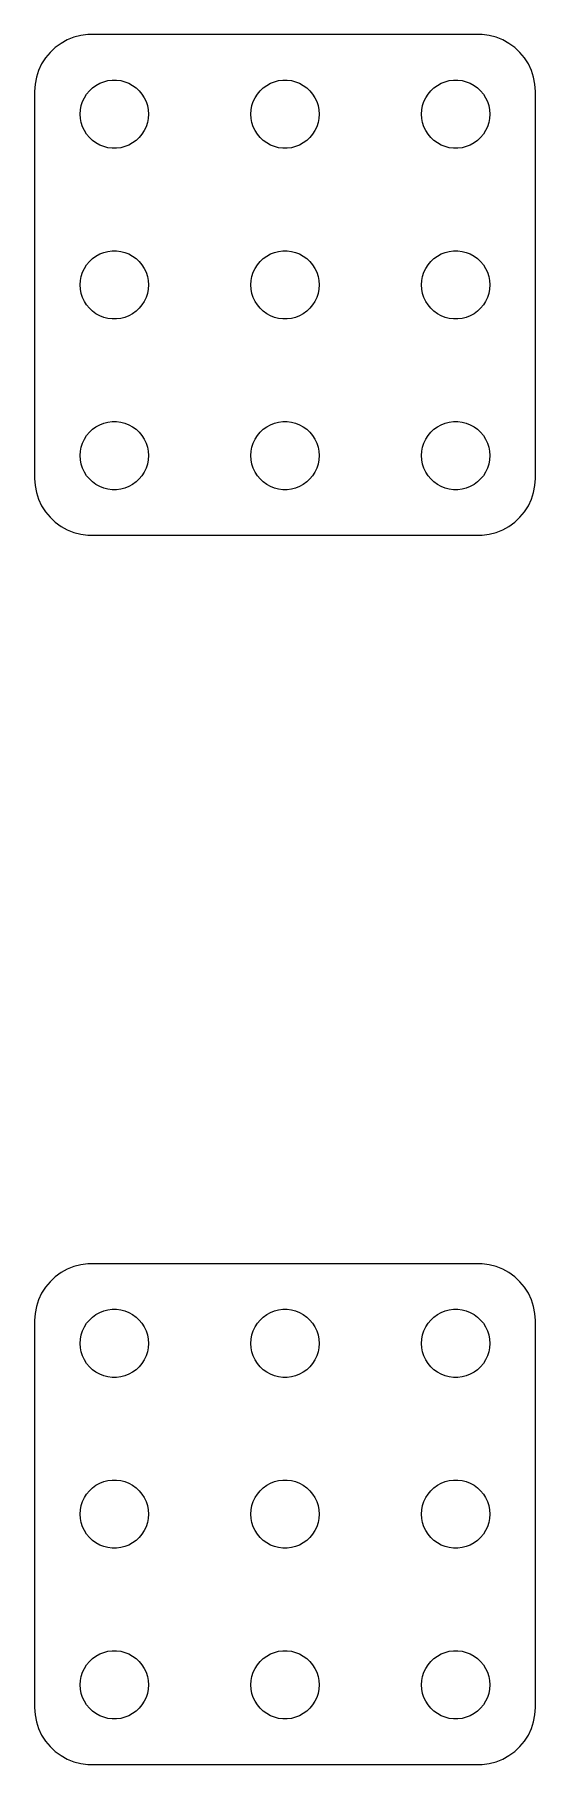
# Model space of a CAD drawing. Header units: metres. Extents: x -11 to 11, y 259 to 497.
# Drawn here: x -11 to 11, y 421 to 497 of the extents above; entities that cross this region are included whole.
import ezdxf

# ---------------------------------------------------------------- set-up
doc = ezdxf.new("R2010")
doc.units = ezdxf.units.M

msp = doc.modelspace()

# ---------------------------------------------------------------- linework, layer by layer
for p, q in [((-8.65697, 496.995), (-8.96844, 496.956)), ((8.65697, 496.995), (-8.65697, 496.995)), ((8.96844, 496.956), (8.65697, 496.995)), ((-10.0936, 496.426), (-10.3224, 496.211)), ((-9.83955, 496.611), (-10.0936, 496.426)), ((-9.56444, 496.762), (-9.83955, 496.611)), ((-9.27254, 496.878), (-9.56444, 496.762)), ((-8.96844, 496.956), (-9.27254, 496.878)), ((9.27254, 496.878), (8.96844, 496.956)), ((9.56444, 496.762), (9.27254, 496.878)), ((9.83955, 496.611), (9.56444, 496.762)), ((10.0936, 496.426), (9.83955, 496.611)), ((10.3224, 496.211), (10.0936, 496.426)), ((-10.6908, 495.704), (-10.8244, 495.42)), ((-10.5225, 495.969), (-10.6908, 495.704)), ((-10.3224, 496.211), (-10.5225, 495.969)), ((10.5225, 495.969), (10.3224, 496.211)), ((10.6908, 495.704), (10.5225, 495.969)), ((10.8244, 495.42), (10.6908, 495.704)), ((-10.9803, 494.813), (-11, 494.5)), ((-10.9214, 495.122), (-10.9803, 494.813)), ((-10.8244, 495.42), (-10.9214, 495.122)), ((-8.45613, 494.656), (-8.30373, 494.766)), ((-8.30373, 494.766), (-8.13866, 494.857)), ((-8.13866, 494.857), (-7.96352, 494.927)), ((-7.96352, 494.927), (-7.78107, 494.973)), ((-7.78107, 494.973), (-7.59418, 494.997)), ((-7.59418, 494.997), (-7.40581, 494.997)), ((-7.40581, 494.997), (-7.21892, 494.973)), ((-7.21892, 494.973), (-7.03647, 494.927)), ((-7.03647, 494.927), (-6.86133, 494.857)), ((-6.86133, 494.857), (-6.69626, 494.766)), ((-6.69626, 494.766), (-6.54385, 494.656)), ((-0.956131, 494.656), (-0.803726, 494.766)), ((-0.803726, 494.766), (-0.638657, 494.857)), ((-0.638657, 494.857), (-0.463516, 494.927)), ((-0.463516, 494.927), (-0.281067, 494.973)), ((-0.281067, 494.973), (-0.094177, 494.997)), ((-0.094177, 494.997), (0.094177, 494.997)), ((0.094177, 494.997), (0.281067, 494.973)), ((0.281067, 494.973), (0.463516, 494.927)), ((0.463516, 494.927), (0.638657, 494.857)), ((0.638657, 494.857), (0.803726, 494.766)), ((0.803726, 494.766), (0.956131, 494.656)), ((6.54385, 494.656), (6.69626, 494.766)), ((6.69626, 494.766), (6.86133, 494.857)), ((6.86133, 494.857), (7.03647, 494.927)), ((7.03647, 494.927), (7.21892, 494.973)), ((7.21892, 494.973), (7.40581, 494.997)), ((7.40581, 494.997), (7.59418, 494.997)), ((7.59418, 494.997), (7.78107, 494.973)), ((7.78107, 494.973), (7.96352, 494.927)), ((7.96352, 494.927), (8.13866, 494.857)), ((8.13866, 494.857), (8.30373, 494.766)), ((8.30373, 494.766), (8.45613, 494.656)), ((10.9214, 495.122), (10.8244, 495.42)), ((10.9803, 494.813), (10.9214, 495.122)), ((11, 494.5), (10.9803, 494.813)), ((-11, 494.5), (-11, 477.5)), ((-8.95287, 493.873), (-8.89465, 494.052)), ((-8.89465, 494.052), (-8.81445, 494.223)), ((-8.81445, 494.223), (-8.71352, 494.382)), ((-8.71352, 494.382), (-8.59344, 494.527)), ((-8.59344, 494.527), (-8.45613, 494.656)), ((-6.54385, 494.656), (-6.40654, 494.527)), ((-6.40654, 494.527), (-6.28647, 494.382)), ((-6.28647, 494.382), (-6.18553, 494.223)), ((-6.18553, 494.223), (-6.10533, 494.052)), ((-6.10533, 494.052), (-6.04712, 493.873)), ((-1.45287, 493.873), (-1.39465, 494.052)), ((-1.39465, 494.052), (-1.31445, 494.223)), ((-1.31445, 494.223), (-1.21352, 494.382)), ((-1.21352, 494.382), (-1.09344, 494.527)), ((-1.09344, 494.527), (-0.956131, 494.656)), ((0.956131, 494.656), (1.09344, 494.527)), ((1.09344, 494.527), (1.21352, 494.382)), ((1.21352, 494.382), (1.31445, 494.223)), ((1.31445, 494.223), (1.39465, 494.052)), ((1.39465, 494.052), (1.45287, 493.873)), ((6.04712, 493.873), (6.10533, 494.052)), ((6.10533, 494.052), (6.18553, 494.223)), ((6.18553, 494.223), (6.28647, 494.382)), ((6.28647, 494.382), (6.40654, 494.527)), ((6.40654, 494.527), (6.54385, 494.656)), ((8.45613, 494.656), (8.59344, 494.527)), ((8.59344, 494.527), (8.71352, 494.382)), ((8.71352, 494.382), (8.81445, 494.223)), ((8.81445, 494.223), (8.89465, 494.052)), ((8.89465, 494.052), (8.95287, 493.873)), ((11, 477.5), (11, 494.5)), ((-9, 493.5), (-8.98816, 493.688)), ((-8.98816, 493.312), (-9, 493.5)), ((-8.98816, 493.688), (-8.95287, 493.873)), ((-8.95287, 493.127), (-8.98816, 493.312)), ((-6.04712, 493.873), (-6.01183, 493.688)), ((-6.01183, 493.312), (-6.04712, 493.127)), ((-6.01183, 493.688), (-6, 493.5)), ((-6, 493.5), (-6.01183, 493.312)), ((-1.5, 493.5), (-1.48816, 493.688)), ((-1.48816, 493.312), (-1.5, 493.5)), ((-1.48816, 493.688), (-1.45287, 493.873)), ((-1.45287, 493.127), (-1.48816, 493.312)), ((1.45287, 493.873), (1.48816, 493.688)), ((1.48816, 493.312), (1.45287, 493.127)), ((1.48816, 493.688), (1.5, 493.5)), ((1.5, 493.5), (1.48816, 493.312)), ((6, 493.5), (6.01183, 493.688)), ((6.01183, 493.312), (6, 493.5)), ((6.01183, 493.688), (6.04712, 493.873)), ((6.04712, 493.127), (6.01183, 493.312)), ((8.95287, 493.873), (8.98816, 493.688)), ((8.98816, 493.312), (8.95287, 493.127)), ((8.98816, 493.688), (9, 493.5)), ((9, 493.5), (8.98816, 493.312)), ((-8.89465, 492.948), (-8.95287, 493.127)), ((-8.81445, 492.777), (-8.89465, 492.948)), ((-8.71352, 492.618), (-8.81445, 492.777)), ((-8.59344, 492.473), (-8.71352, 492.618)), ((-8.45613, 492.344), (-8.59344, 492.473)), ((-6.40654, 492.473), (-6.54385, 492.344)), ((-6.28647, 492.618), (-6.40654, 492.473)), ((-6.18553, 492.777), (-6.28647, 492.618)), ((-6.10533, 492.948), (-6.18553, 492.777)), ((-6.04712, 493.127), (-6.10533, 492.948)), ((-1.39465, 492.948), (-1.45287, 493.127)), ((-1.31445, 492.777), (-1.39465, 492.948)), ((-1.21352, 492.618), (-1.31445, 492.777)), ((-1.09344, 492.473), (-1.21352, 492.618)), ((-0.956131, 492.344), (-1.09344, 492.473)), ((1.09344, 492.473), (0.956131, 492.344)), ((1.21352, 492.618), (1.09344, 492.473)), ((1.31445, 492.777), (1.21352, 492.618)), ((1.39465, 492.948), (1.31445, 492.777)), ((1.45287, 493.127), (1.39465, 492.948)), ((6.10533, 492.948), (6.04712, 493.127)), ((6.18553, 492.777), (6.10533, 492.948)), ((6.28647, 492.618), (6.18553, 492.777)), ((6.40654, 492.473), (6.28647, 492.618)), ((6.54385, 492.344), (6.40654, 492.473)), ((8.59344, 492.473), (8.45613, 492.344)), ((8.71352, 492.618), (8.59344, 492.473)), ((8.81445, 492.777), (8.71352, 492.618)), ((8.89465, 492.948), (8.81445, 492.777)), ((8.95287, 493.127), (8.89465, 492.948)), ((-8.30373, 492.234), (-8.45613, 492.344)), ((-8.13866, 492.143), (-8.30373, 492.234)), ((-7.96352, 492.073), (-8.13866, 492.143)), ((-7.78107, 492.027), (-7.96352, 492.073)), ((-7.59418, 492.003), (-7.78107, 492.027)), ((-7.40581, 492.003), (-7.59418, 492.003)), ((-7.21892, 492.027), (-7.40581, 492.003)), ((-7.03647, 492.073), (-7.21892, 492.027)), ((-6.86133, 492.143), (-7.03647, 492.073)), ((-6.69626, 492.234), (-6.86133, 492.143)), ((-6.54385, 492.344), (-6.69626, 492.234)), ((-0.803726, 492.234), (-0.956131, 492.344)), ((-0.638657, 492.143), (-0.803726, 492.234)), ((-0.463516, 492.073), (-0.638657, 492.143)), ((-0.281067, 492.027), (-0.463516, 492.073)), ((-0.094177, 492.003), (-0.281067, 492.027)), ((0.094177, 492.003), (-0.094177, 492.003)), ((0.281067, 492.027), (0.094177, 492.003)), ((0.463516, 492.073), (0.281067, 492.027)), ((0.638657, 492.143), (0.463516, 492.073)), ((0.803726, 492.234), (0.638657, 492.143)), ((0.956131, 492.344), (0.803726, 492.234)), ((6.69626, 492.234), (6.54385, 492.344)), ((6.86133, 492.143), (6.69626, 492.234)), ((7.03647, 492.073), (6.86133, 492.143)), ((7.21892, 492.027), (7.03647, 492.073)), ((7.40581, 492.003), (7.21892, 492.027)), ((7.59418, 492.003), (7.40581, 492.003)), ((7.78107, 492.027), (7.59418, 492.003)), ((7.96352, 492.073), (7.78107, 492.027)), ((8.13866, 492.143), (7.96352, 492.073)), ((8.30373, 492.234), (8.13866, 492.143)), ((8.45613, 492.344), (8.30373, 492.234)), ((-8.59344, 487.027), (-8.45613, 487.156)), ((-8.45613, 487.156), (-8.30373, 487.266)), ((-8.30373, 487.266), (-8.13866, 487.357)), ((-8.13866, 487.357), (-7.96352, 487.427)), ((-7.96352, 487.427), (-7.78107, 487.473)), ((-7.78107, 487.473), (-7.59418, 487.497)), ((-7.59418, 487.497), (-7.40581, 487.497)), ((-7.40581, 487.497), (-7.21892, 487.473)), ((-7.21892, 487.473), (-7.03647, 487.427)), ((-7.03647, 487.427), (-6.86133, 487.357)), ((-6.86133, 487.357), (-6.69626, 487.266)), ((-6.69626, 487.266), (-6.54385, 487.156)), ((-6.54385, 487.156), (-6.40654, 487.027)), ((-1.09344, 487.027), (-0.956131, 487.156)), ((-0.956131, 487.156), (-0.803726, 487.266)), ((-0.803726, 487.266), (-0.638657, 487.357)), ((-0.638657, 487.357), (-0.463516, 487.427)), ((-0.463516, 487.427), (-0.281067, 487.473)), ((-0.281067, 487.473), (-0.094177, 487.497)), ((-0.094177, 487.497), (0.094177, 487.497)), ((0.094177, 487.497), (0.281067, 487.473)), ((0.281067, 487.473), (0.463516, 487.427)), ((0.463516, 487.427), (0.638657, 487.357)), ((0.638657, 487.357), (0.803726, 487.266)), ((0.803726, 487.266), (0.956131, 487.156)), ((0.956131, 487.156), (1.09344, 487.027)), ((6.40654, 487.027), (6.54385, 487.156)), ((6.54385, 487.156), (6.69626, 487.266)), ((6.69626, 487.266), (6.86133, 487.357)), ((6.86133, 487.357), (7.03647, 487.427)), ((7.03647, 487.427), (7.21892, 487.473)), ((7.21892, 487.473), (7.40581, 487.497)), ((7.40581, 487.497), (7.59418, 487.497)), ((7.59418, 487.497), (7.78107, 487.473)), ((7.78107, 487.473), (7.96352, 487.427)), ((7.96352, 487.427), (8.13866, 487.357)), ((8.13866, 487.357), (8.30373, 487.266)), ((8.30373, 487.266), (8.45613, 487.156)), ((8.45613, 487.156), (8.59344, 487.027)), ((-8.98816, 486.188), (-8.95287, 486.373)), ((-8.95287, 486.373), (-8.89465, 486.552)), ((-8.89465, 486.552), (-8.81445, 486.723)), ((-8.81445, 486.723), (-8.71352, 486.882)), ((-8.71352, 486.882), (-8.59344, 487.027)), ((-6.40654, 487.027), (-6.28647, 486.882)), ((-6.28647, 486.882), (-6.18553, 486.723)), ((-6.18553, 486.723), (-6.10533, 486.552)), ((-6.10533, 486.552), (-6.04712, 486.373)), ((-6.04712, 486.373), (-6.01183, 486.188)), ((-1.48816, 486.188), (-1.45287, 486.373)), ((-1.45287, 486.373), (-1.39465, 486.552)), ((-1.39465, 486.552), (-1.31445, 486.723)), ((-1.31445, 486.723), (-1.21352, 486.882)), ((-1.21352, 486.882), (-1.09344, 487.027)), ((1.09344, 487.027), (1.21352, 486.882)), ((1.21352, 486.882), (1.31445, 486.723)), ((1.31445, 486.723), (1.39465, 486.552)), ((1.39465, 486.552), (1.45287, 486.373)), ((1.45287, 486.373), (1.48816, 486.188)), ((6.01183, 486.188), (6.04712, 486.373)), ((6.04712, 486.373), (6.10533, 486.552)), ((6.10533, 486.552), (6.18553, 486.723)), ((6.18553, 486.723), (6.28647, 486.882)), ((6.28647, 486.882), (6.40654, 487.027)), ((8.59344, 487.027), (8.71352, 486.882)), ((8.71352, 486.882), (8.81445, 486.723)), ((8.81445, 486.723), (8.89465, 486.552)), ((8.89465, 486.552), (8.95287, 486.373)), ((8.95287, 486.373), (8.98816, 486.188)), ((-9, 486), (-8.98816, 486.188)), ((-8.98816, 485.812), (-9, 486)), ((-8.95287, 485.627), (-8.98816, 485.812)), ((-8.89465, 485.448), (-8.95287, 485.627)), ((-6.04712, 485.627), (-6.10533, 485.448)), ((-6.01183, 485.812), (-6.04712, 485.627)), ((-6.01183, 486.188), (-6, 486)), ((-6, 486), (-6.01183, 485.812)), ((-1.5, 486), (-1.48816, 486.188)), ((-1.48816, 485.812), (-1.5, 486)), ((-1.45287, 485.627), (-1.48816, 485.812)), ((-1.39465, 485.448), (-1.45287, 485.627)), ((1.45287, 485.627), (1.39465, 485.448)), ((1.48816, 485.812), (1.45287, 485.627)), ((1.48816, 486.188), (1.5, 486)), ((1.5, 486), (1.48816, 485.812)), ((6, 486), (6.01183, 486.188)), ((6.01183, 485.812), (6, 486)), ((6.04712, 485.627), (6.01183, 485.812)), ((6.10533, 485.448), (6.04712, 485.627)), ((8.95287, 485.627), (8.89465, 485.448)), ((8.98816, 485.812), (8.95287, 485.627)), ((8.98816, 486.188), (9, 486)), ((9, 486), (8.98816, 485.812)), ((-8.81445, 485.277), (-8.89465, 485.448)), ((-8.71352, 485.118), (-8.81445, 485.277)), ((-8.59344, 484.973), (-8.71352, 485.118)), ((-8.45613, 484.844), (-8.59344, 484.973)), ((-8.30373, 484.734), (-8.45613, 484.844)), ((-6.54385, 484.844), (-6.69626, 484.734)), ((-6.40654, 484.973), (-6.54385, 484.844)), ((-6.28647, 485.118), (-6.40654, 484.973)), ((-6.18553, 485.277), (-6.28647, 485.118)), ((-6.10533, 485.448), (-6.18553, 485.277)), ((-1.31445, 485.277), (-1.39465, 485.448)), ((-1.21352, 485.118), (-1.31445, 485.277)), ((-1.09344, 484.973), (-1.21352, 485.118)), ((-0.956131, 484.844), (-1.09344, 484.973)), ((-0.803726, 484.734), (-0.956131, 484.844)), ((0.956131, 484.844), (0.803726, 484.734)), ((1.09344, 484.973), (0.956131, 484.844)), ((1.21352, 485.118), (1.09344, 484.973)), ((1.31445, 485.277), (1.21352, 485.118)), ((1.39465, 485.448), (1.31445, 485.277)), ((6.18553, 485.277), (6.10533, 485.448)), ((6.28647, 485.118), (6.18553, 485.277)), ((6.40654, 484.973), (6.28647, 485.118)), ((6.54385, 484.844), (6.40654, 484.973)), ((6.69626, 484.734), (6.54385, 484.844)), ((8.45613, 484.844), (8.30373, 484.734)), ((8.59344, 484.973), (8.45613, 484.844)), ((8.71352, 485.118), (8.59344, 484.973)), ((8.81445, 485.277), (8.71352, 485.118)), ((8.89465, 485.448), (8.81445, 485.277)), ((-8.13866, 484.643), (-8.30373, 484.734)), ((-7.96352, 484.573), (-8.13866, 484.643)), ((-7.78107, 484.527), (-7.96352, 484.573)), ((-7.59418, 484.503), (-7.78107, 484.527)), ((-7.40581, 484.503), (-7.59418, 484.503)), ((-7.21892, 484.527), (-7.40581, 484.503)), ((-7.03647, 484.573), (-7.21892, 484.527)), ((-6.86133, 484.643), (-7.03647, 484.573)), ((-6.69626, 484.734), (-6.86133, 484.643)), ((-0.638657, 484.643), (-0.803726, 484.734)), ((-0.463516, 484.573), (-0.638657, 484.643)), ((-0.281067, 484.527), (-0.463516, 484.573)), ((-0.094177, 484.503), (-0.281067, 484.527)), ((0.094177, 484.503), (-0.094177, 484.503)), ((0.281067, 484.527), (0.094177, 484.503)), ((0.463516, 484.573), (0.281067, 484.527)), ((0.638657, 484.643), (0.463516, 484.573)), ((0.803726, 484.734), (0.638657, 484.643)), ((6.86133, 484.643), (6.69626, 484.734)), ((7.03647, 484.573), (6.86133, 484.643)), ((7.21892, 484.527), (7.03647, 484.573)), ((7.40581, 484.503), (7.21892, 484.527)), ((7.59418, 484.503), (7.40581, 484.503)), ((7.78107, 484.527), (7.59418, 484.503)), ((7.96352, 484.573), (7.78107, 484.527)), ((8.13866, 484.643), (7.96352, 484.573)), ((8.30373, 484.734), (8.13866, 484.643)), ((-8.71352, 479.382), (-8.59344, 479.527)), ((-8.59344, 479.527), (-8.45613, 479.656)), ((-8.45613, 479.656), (-8.30373, 479.766)), ((-8.30373, 479.766), (-8.13866, 479.857)), ((-8.13866, 479.857), (-7.96352, 479.927)), ((-7.96352, 479.927), (-7.78107, 479.973)), ((-7.78107, 479.973), (-7.59418, 479.997)), ((-7.59418, 479.997), (-7.40581, 479.997)), ((-7.40581, 479.997), (-7.21892, 479.973)), ((-7.21892, 479.973), (-7.03647, 479.927)), ((-7.03647, 479.927), (-6.86133, 479.857)), ((-6.86133, 479.857), (-6.69626, 479.766)), ((-6.69626, 479.766), (-6.54385, 479.656)), ((-6.54385, 479.656), (-6.40654, 479.527)), ((-6.40654, 479.527), (-6.28647, 479.382)), ((-1.21352, 479.382), (-1.09344, 479.527)), ((-1.09344, 479.527), (-0.956131, 479.656)), ((-0.956131, 479.656), (-0.803726, 479.766)), ((-0.803726, 479.766), (-0.638657, 479.857)), ((-0.638657, 479.857), (-0.463516, 479.927)), ((-0.463516, 479.927), (-0.281067, 479.973)), ((-0.281067, 479.973), (-0.094177, 479.997)), ((-0.094177, 479.997), (0.094177, 479.997)), ((0.094177, 479.997), (0.281067, 479.973)), ((0.281067, 479.973), (0.463516, 479.927)), ((0.463516, 479.927), (0.638657, 479.857)), ((0.638657, 479.857), (0.803726, 479.766)), ((0.803726, 479.766), (0.956131, 479.656)), ((0.956131, 479.656), (1.09344, 479.527)), ((1.09344, 479.527), (1.21352, 479.382)), ((6.28647, 479.382), (6.40654, 479.527)), ((6.40654, 479.527), (6.54385, 479.656)), ((6.54385, 479.656), (6.69626, 479.766)), ((6.69626, 479.766), (6.86133, 479.857)), ((6.86133, 479.857), (7.03647, 479.927)), ((7.03647, 479.927), (7.21892, 479.973)), ((7.21892, 479.973), (7.40581, 479.997)), ((7.40581, 479.997), (7.59418, 479.997)), ((7.59418, 479.997), (7.78107, 479.973)), ((7.78107, 479.973), (7.96352, 479.927)), ((7.96352, 479.927), (8.13866, 479.857)), ((8.13866, 479.857), (8.30373, 479.766)), ((8.30373, 479.766), (8.45613, 479.656)), ((8.45613, 479.656), (8.59344, 479.527)), ((8.59344, 479.527), (8.71352, 479.382)), ((-8.98816, 478.688), (-8.95287, 478.873)), ((-8.95287, 478.873), (-8.89465, 479.052)), ((-8.89465, 479.052), (-8.81445, 479.223)), ((-8.81445, 479.223), (-8.71352, 479.382)), ((-6.28647, 479.382), (-6.18553, 479.223)), ((-6.18553, 479.223), (-6.10533, 479.052)), ((-6.10533, 479.052), (-6.04712, 478.873)), ((-6.04712, 478.873), (-6.01183, 478.688)), ((-1.48816, 478.688), (-1.45287, 478.873)), ((-1.45287, 478.873), (-1.39465, 479.052)), ((-1.39465, 479.052), (-1.31445, 479.223)), ((-1.31445, 479.223), (-1.21352, 479.382)), ((1.21352, 479.382), (1.31445, 479.223)), ((1.31445, 479.223), (1.39465, 479.052)), ((1.39465, 479.052), (1.45287, 478.873)), ((1.45287, 478.873), (1.48816, 478.688)), ((6.01183, 478.688), (6.04712, 478.873)), ((6.04712, 478.873), (6.10533, 479.052)), ((6.10533, 479.052), (6.18553, 479.223)), ((6.18553, 479.223), (6.28647, 479.382)), ((8.71352, 479.382), (8.81445, 479.223)), ((8.81445, 479.223), (8.89465, 479.052)), ((8.89465, 479.052), (8.95287, 478.873)), ((8.95287, 478.873), (8.98816, 478.688)), ((-9, 478.5), (-8.98816, 478.688)), ((-8.98816, 478.312), (-9, 478.5)), ((-8.95287, 478.127), (-8.98816, 478.312)), ((-8.89465, 477.948), (-8.95287, 478.127)), ((-6.04712, 478.127), (-6.10533, 477.948)), ((-6.01183, 478.312), (-6.04712, 478.127)), ((-6.01183, 478.688), (-6, 478.5)), ((-6, 478.5), (-6.01183, 478.312)), ((-1.5, 478.5), (-1.48816, 478.688)), ((-1.48816, 478.312), (-1.5, 478.5)), ((-1.45287, 478.127), (-1.48816, 478.312)), ((-1.39465, 477.948), (-1.45287, 478.127)), ((1.45287, 478.127), (1.39465, 477.948)), ((1.48816, 478.312), (1.45287, 478.127)), ((1.48816, 478.688), (1.5, 478.5)), ((1.5, 478.5), (1.48816, 478.312)), ((6, 478.5), (6.01183, 478.688)), ((6.01183, 478.312), (6, 478.5)), ((6.04712, 478.127), (6.01183, 478.312)), ((6.10533, 477.948), (6.04712, 478.127)), ((8.95287, 478.127), (8.89465, 477.948)), ((8.98816, 478.312), (8.95287, 478.127)), ((8.98816, 478.688), (9, 478.5)), ((9, 478.5), (8.98816, 478.312)), ((-11, 477.5), (-10.9803, 477.187)), ((-8.81445, 477.777), (-8.89465, 477.948)), ((-8.71352, 477.618), (-8.81445, 477.777)), ((-8.59344, 477.473), (-8.71352, 477.618)), ((-8.45613, 477.344), (-8.59344, 477.473)), ((-8.30373, 477.234), (-8.45613, 477.344)), ((-8.13866, 477.143), (-8.30373, 477.234)), ((-6.69626, 477.234), (-6.86133, 477.143)), ((-6.54385, 477.344), (-6.69626, 477.234)), ((-6.40654, 477.473), (-6.54385, 477.344)), ((-6.28647, 477.618), (-6.40654, 477.473)), ((-6.18553, 477.777), (-6.28647, 477.618)), ((-6.10533, 477.948), (-6.18553, 477.777)), ((-1.31445, 477.777), (-1.39465, 477.948)), ((-1.21352, 477.618), (-1.31445, 477.777)), ((-1.09344, 477.473), (-1.21352, 477.618)), ((-0.956131, 477.344), (-1.09344, 477.473)), ((-0.803726, 477.234), (-0.956131, 477.344)), ((-0.638657, 477.143), (-0.803726, 477.234)), ((0.803726, 477.234), (0.638657, 477.143)), ((0.956131, 477.344), (0.803726, 477.234)), ((1.09344, 477.473), (0.956131, 477.344)), ((1.21352, 477.618), (1.09344, 477.473)), ((1.31445, 477.777), (1.21352, 477.618)), ((1.39465, 477.948), (1.31445, 477.777)), ((6.18553, 477.777), (6.10533, 477.948)), ((6.28647, 477.618), (6.18553, 477.777)), ((6.40654, 477.473), (6.28647, 477.618)), ((6.54385, 477.344), (6.40654, 477.473)), ((6.69626, 477.234), (6.54385, 477.344)), ((6.86133, 477.143), (6.69626, 477.234)), ((8.30373, 477.234), (8.13866, 477.143)), ((8.45613, 477.344), (8.30373, 477.234)), ((8.59344, 477.473), (8.45613, 477.344)), ((8.71352, 477.618), (8.59344, 477.473)), ((8.81445, 477.777), (8.71352, 477.618)), ((8.89465, 477.948), (8.81445, 477.777)), ((10.9803, 477.187), (11, 477.5)), ((-10.9803, 477.187), (-10.9214, 476.878)), ((-10.9214, 476.878), (-10.8244, 476.58)), ((-10.8244, 476.58), (-10.6908, 476.296)), ((-7.96352, 477.073), (-8.13866, 477.143)), ((-7.78107, 477.027), (-7.96352, 477.073)), ((-7.59418, 477.003), (-7.78107, 477.027)), ((-7.40581, 477.003), (-7.59418, 477.003)), ((-7.21892, 477.027), (-7.40581, 477.003)), ((-7.03647, 477.073), (-7.21892, 477.027)), ((-6.86133, 477.143), (-7.03647, 477.073)), ((-0.463516, 477.073), (-0.638657, 477.143)), ((-0.281067, 477.027), (-0.463516, 477.073)), ((-0.094177, 477.003), (-0.281067, 477.027)), ((0.094177, 477.003), (-0.094177, 477.003)), ((0.281067, 477.027), (0.094177, 477.003)), ((0.463516, 477.073), (0.281067, 477.027)), ((0.638657, 477.143), (0.463516, 477.073)), ((7.03647, 477.073), (6.86133, 477.143)), ((7.21892, 477.027), (7.03647, 477.073)), ((7.40581, 477.003), (7.21892, 477.027)), ((7.59418, 477.003), (7.40581, 477.003)), ((7.78107, 477.027), (7.59418, 477.003)), ((7.96352, 477.073), (7.78107, 477.027)), ((8.13866, 477.143), (7.96352, 477.073)), ((10.6908, 476.296), (10.8244, 476.58)), ((10.8244, 476.58), (10.9214, 476.878)), ((10.9214, 476.878), (10.9803, 477.187)), ((-10.6908, 476.296), (-10.5225, 476.031)), ((-10.5225, 476.031), (-10.3224, 475.789)), ((-10.3224, 475.789), (-10.0936, 475.574)), ((10.0936, 475.574), (10.3224, 475.789)), ((10.3224, 475.789), (10.5225, 476.031)), ((10.5225, 476.031), (10.6908, 476.296)), ((-10.0936, 475.574), (-9.83955, 475.389)), ((-9.83955, 475.389), (-9.56444, 475.238)), ((-9.56444, 475.238), (-9.27254, 475.122)), ((-9.27254, 475.122), (-8.96844, 475.044)), ((-8.96844, 475.044), (-8.65697, 475.005)), ((-8.65697, 475.005), (8.65697, 475.005)), ((8.65697, 475.005), (8.96844, 475.044)), ((8.96844, 475.044), (9.27254, 475.122)), ((9.27254, 475.122), (9.56444, 475.238)), ((9.56444, 475.238), (9.83955, 475.389)), ((9.83955, 475.389), (10.0936, 475.574)), ((-10.0936, 442.426), (-10.3224, 442.211)), ((-9.83955, 442.611), (-10.0936, 442.426)), ((-9.56444, 442.762), (-9.83955, 442.611)), ((-9.27254, 442.878), (-9.56444, 442.762)), ((-8.96844, 442.956), (-9.27254, 442.878)), ((-8.65697, 442.995), (-8.96844, 442.956)), ((8.65697, 442.995), (-8.65697, 442.995)), ((8.96844, 442.956), (8.65697, 442.995)), ((9.27254, 442.878), (8.96844, 442.956)), ((9.56444, 442.762), (9.27254, 442.878)), ((9.83955, 442.611), (9.56444, 442.762)), ((10.0936, 442.426), (9.83955, 442.611)), ((10.3224, 442.211), (10.0936, 442.426)), ((-10.6908, 441.704), (-10.8244, 441.42)), ((-10.5225, 441.969), (-10.6908, 441.704)), ((-10.3224, 442.211), (-10.5225, 441.969)), ((10.5225, 441.969), (10.3224, 442.211)), ((10.6908, 441.704), (10.5225, 441.969)), ((10.8244, 441.42), (10.6908, 441.704)), ((-10.9803, 440.813), (-11, 440.5)), ((-10.9214, 441.122), (-10.9803, 440.813)), ((-10.8244, 441.42), (-10.9214, 441.122)), ((-8.45613, 440.656), (-8.30373, 440.766)), ((-8.30373, 440.766), (-8.13866, 440.857)), ((-8.13866, 440.857), (-7.96352, 440.927)), ((-7.96352, 440.927), (-7.78107, 440.973)), ((-7.78107, 440.973), (-7.59418, 440.997)), ((-7.59418, 440.997), (-7.40581, 440.997)), ((-7.40581, 440.997), (-7.21892, 440.973)), ((-7.21892, 440.973), (-7.03647, 440.927)), ((-7.03647, 440.927), (-6.86133, 440.857)), ((-6.86133, 440.857), (-6.69626, 440.766)), ((-6.69626, 440.766), (-6.54385, 440.656)), ((-0.956131, 440.656), (-0.803726, 440.766)), ((-0.803726, 440.766), (-0.638657, 440.857)), ((-0.638657, 440.857), (-0.463516, 440.927)), ((-0.463516, 440.927), (-0.281067, 440.973)), ((-0.281067, 440.973), (-0.094177, 440.997)), ((-0.094177, 440.997), (0.094177, 440.997)), ((0.094177, 440.997), (0.281067, 440.973)), ((0.281067, 440.973), (0.463516, 440.927)), ((0.463516, 440.927), (0.638657, 440.857)), ((0.638657, 440.857), (0.803726, 440.766)), ((0.803726, 440.766), (0.956131, 440.656)), ((6.54385, 440.656), (6.69626, 440.766)), ((6.69626, 440.766), (6.86133, 440.857)), ((6.86133, 440.857), (7.03647, 440.927)), ((7.03647, 440.927), (7.21892, 440.973)), ((7.21892, 440.973), (7.40581, 440.997)), ((7.40581, 440.997), (7.59418, 440.997)), ((7.59418, 440.997), (7.78107, 440.973)), ((7.78107, 440.973), (7.96352, 440.927)), ((7.96352, 440.927), (8.13866, 440.857)), ((8.13866, 440.857), (8.30373, 440.766)), ((8.30373, 440.766), (8.45613, 440.656)), ((10.9214, 441.122), (10.8244, 441.42)), ((10.9803, 440.813), (10.9214, 441.122)), ((11, 440.5), (10.9803, 440.813)), ((-11, 440.5), (-11, 423.5)), ((-8.95287, 439.873), (-8.89465, 440.052)), ((-8.89465, 440.052), (-8.81445, 440.223)), ((-8.81445, 440.223), (-8.71352, 440.382)), ((-8.71352, 440.382), (-8.59344, 440.527)), ((-8.59344, 440.527), (-8.45613, 440.656)), ((-6.54385, 440.656), (-6.40654, 440.527)), ((-6.40654, 440.527), (-6.28647, 440.382)), ((-6.28647, 440.382), (-6.18553, 440.223)), ((-6.18553, 440.223), (-6.10533, 440.052)), ((-6.10533, 440.052), (-6.04712, 439.873)), ((-1.45287, 439.873), (-1.39465, 440.052)), ((-1.39465, 440.052), (-1.31445, 440.223)), ((-1.31445, 440.223), (-1.21352, 440.382)), ((-1.21352, 440.382), (-1.09344, 440.527)), ((-1.09344, 440.527), (-0.956131, 440.656)), ((0.956131, 440.656), (1.09344, 440.527)), ((1.09344, 440.527), (1.21352, 440.382)), ((1.21352, 440.382), (1.31445, 440.223)), ((1.31445, 440.223), (1.39465, 440.052)), ((1.39465, 440.052), (1.45287, 439.873)), ((6.04712, 439.873), (6.10533, 440.052)), ((6.10533, 440.052), (6.18553, 440.223)), ((6.18553, 440.223), (6.28647, 440.382)), ((6.28647, 440.382), (6.40654, 440.527)), ((6.40654, 440.527), (6.54385, 440.656)), ((8.45613, 440.656), (8.59344, 440.527)), ((8.59344, 440.527), (8.71352, 440.382)), ((8.71352, 440.382), (8.81445, 440.223)), ((8.81445, 440.223), (8.89465, 440.052)), ((8.89465, 440.052), (8.95287, 439.873)), ((11, 423.5), (11, 440.5)), ((-9, 439.5), (-8.98816, 439.688)), ((-8.98816, 439.312), (-9, 439.5)), ((-8.98816, 439.688), (-8.95287, 439.873)), ((-8.95287, 439.127), (-8.98816, 439.312)), ((-6.04712, 439.873), (-6.01183, 439.688)), ((-6.01183, 439.312), (-6.04712, 439.127)), ((-6.01183, 439.688), (-6, 439.5)), ((-6, 439.5), (-6.01183, 439.312)), ((-1.5, 439.5), (-1.48816, 439.688)), ((-1.48816, 439.312), (-1.5, 439.5)), ((-1.48816, 439.688), (-1.45287, 439.873)), ((-1.45287, 439.127), (-1.48816, 439.312)), ((1.45287, 439.873), (1.48816, 439.688)), ((1.48816, 439.312), (1.45287, 439.127)), ((1.48816, 439.688), (1.5, 439.5)), ((1.5, 439.5), (1.48816, 439.312)), ((6, 439.5), (6.01183, 439.688)), ((6.01183, 439.312), (6, 439.5)), ((6.01183, 439.688), (6.04712, 439.873)), ((6.04712, 439.127), (6.01183, 439.312)), ((8.95287, 439.873), (8.98816, 439.688)), ((8.98816, 439.312), (8.95287, 439.127)), ((8.98816, 439.688), (9, 439.5)), ((9, 439.5), (8.98816, 439.312)), ((-8.89465, 438.948), (-8.95287, 439.127)), ((-8.81445, 438.777), (-8.89465, 438.948)), ((-8.71352, 438.618), (-8.81445, 438.777)), ((-8.59344, 438.473), (-8.71352, 438.618)), ((-8.45613, 438.344), (-8.59344, 438.473)), ((-6.40654, 438.473), (-6.54385, 438.344)), ((-6.28647, 438.618), (-6.40654, 438.473)), ((-6.18553, 438.777), (-6.28647, 438.618)), ((-6.10533, 438.948), (-6.18553, 438.777)), ((-6.04712, 439.127), (-6.10533, 438.948)), ((-1.39465, 438.948), (-1.45287, 439.127)), ((-1.31445, 438.777), (-1.39465, 438.948)), ((-1.21352, 438.618), (-1.31445, 438.777)), ((-1.09344, 438.473), (-1.21352, 438.618)), ((-0.956131, 438.344), (-1.09344, 438.473)), ((1.09344, 438.473), (0.956131, 438.344)), ((1.21352, 438.618), (1.09344, 438.473)), ((1.31445, 438.777), (1.21352, 438.618)), ((1.39465, 438.948), (1.31445, 438.777)), ((1.45287, 439.127), (1.39465, 438.948)), ((6.10533, 438.948), (6.04712, 439.127)), ((6.18553, 438.777), (6.10533, 438.948)), ((6.28647, 438.618), (6.18553, 438.777)), ((6.40654, 438.473), (6.28647, 438.618)), ((6.54385, 438.344), (6.40654, 438.473)), ((8.59344, 438.473), (8.45613, 438.344)), ((8.71352, 438.618), (8.59344, 438.473)), ((8.81445, 438.777), (8.71352, 438.618)), ((8.89465, 438.948), (8.81445, 438.777)), ((8.95287, 439.127), (8.89465, 438.948)), ((-8.30373, 438.234), (-8.45613, 438.344)), ((-8.13866, 438.143), (-8.30373, 438.234)), ((-7.96352, 438.073), (-8.13866, 438.143)), ((-7.78107, 438.027), (-7.96352, 438.073)), ((-7.59418, 438.003), (-7.78107, 438.027)), ((-7.40581, 438.003), (-7.59418, 438.003)), ((-7.21892, 438.027), (-7.40581, 438.003)), ((-7.03647, 438.073), (-7.21892, 438.027)), ((-6.86133, 438.143), (-7.03647, 438.073)), ((-6.69626, 438.234), (-6.86133, 438.143)), ((-6.54385, 438.344), (-6.69626, 438.234)), ((-0.803726, 438.234), (-0.956131, 438.344)), ((-0.638657, 438.143), (-0.803726, 438.234)), ((-0.463516, 438.073), (-0.638657, 438.143)), ((-0.281067, 438.027), (-0.463516, 438.073)), ((-0.094177, 438.003), (-0.281067, 438.027)), ((0.094177, 438.003), (-0.094177, 438.003)), ((0.281067, 438.027), (0.094177, 438.003)), ((0.463516, 438.073), (0.281067, 438.027)), ((0.638657, 438.143), (0.463516, 438.073)), ((0.803726, 438.234), (0.638657, 438.143)), ((0.956131, 438.344), (0.803726, 438.234)), ((6.69626, 438.234), (6.54385, 438.344)), ((6.86133, 438.143), (6.69626, 438.234)), ((7.03647, 438.073), (6.86133, 438.143)), ((7.21892, 438.027), (7.03647, 438.073)), ((7.40581, 438.003), (7.21892, 438.027)), ((7.59418, 438.003), (7.40581, 438.003)), ((7.78107, 438.027), (7.59418, 438.003)), ((7.96352, 438.073), (7.78107, 438.027)), ((8.13866, 438.143), (7.96352, 438.073)), ((8.30373, 438.234), (8.13866, 438.143)), ((8.45613, 438.344), (8.30373, 438.234)), ((-8.59344, 433.027), (-8.45613, 433.156)), ((-8.45613, 433.156), (-8.30373, 433.266)), ((-8.30373, 433.266), (-8.13866, 433.357)), ((-8.13866, 433.357), (-7.96352, 433.427)), ((-7.96352, 433.427), (-7.78107, 433.473)), ((-7.78107, 433.473), (-7.59418, 433.497)), ((-7.59418, 433.497), (-7.40581, 433.497)), ((-7.40581, 433.497), (-7.21892, 433.473)), ((-7.21892, 433.473), (-7.03647, 433.427)), ((-7.03647, 433.427), (-6.86133, 433.357)), ((-6.86133, 433.357), (-6.69626, 433.266)), ((-6.69626, 433.266), (-6.54385, 433.156)), ((-6.54385, 433.156), (-6.40654, 433.027)), ((-1.09344, 433.027), (-0.956131, 433.156)), ((-0.956131, 433.156), (-0.803726, 433.266)), ((-0.803726, 433.266), (-0.638657, 433.357)), ((-0.638657, 433.357), (-0.463516, 433.427)), ((-0.463516, 433.427), (-0.281067, 433.473)), ((-0.281067, 433.473), (-0.094177, 433.497)), ((-0.094177, 433.497), (0.094177, 433.497)), ((0.094177, 433.497), (0.281067, 433.473)), ((0.281067, 433.473), (0.463516, 433.427)), ((0.463516, 433.427), (0.638657, 433.357)), ((0.638657, 433.357), (0.803726, 433.266)), ((0.803726, 433.266), (0.956131, 433.156)), ((0.956131, 433.156), (1.09344, 433.027)), ((6.40654, 433.027), (6.54385, 433.156)), ((6.54385, 433.156), (6.69626, 433.266)), ((6.69626, 433.266), (6.86133, 433.357)), ((6.86133, 433.357), (7.03647, 433.427)), ((7.03647, 433.427), (7.21892, 433.473)), ((7.21892, 433.473), (7.40581, 433.497)), ((7.40581, 433.497), (7.59418, 433.497)), ((7.59418, 433.497), (7.78107, 433.473)), ((7.78107, 433.473), (7.96352, 433.427)), ((7.96352, 433.427), (8.13866, 433.357)), ((8.13866, 433.357), (8.30373, 433.266)), ((8.30373, 433.266), (8.45613, 433.156)), ((8.45613, 433.156), (8.59344, 433.027)), ((-8.95287, 432.373), (-8.89465, 432.552)), ((-8.89465, 432.552), (-8.81445, 432.723)), ((-8.81445, 432.723), (-8.71352, 432.882)), ((-8.71352, 432.882), (-8.59344, 433.027)), ((-6.40654, 433.027), (-6.28647, 432.882)), ((-6.28647, 432.882), (-6.18553, 432.723)), ((-6.18553, 432.723), (-6.10533, 432.552)), ((-6.10533, 432.552), (-6.04712, 432.373)), ((-1.45287, 432.373), (-1.39465, 432.552)), ((-1.39465, 432.552), (-1.31445, 432.723)), ((-1.31445, 432.723), (-1.21352, 432.882)), ((-1.21352, 432.882), (-1.09344, 433.027)), ((1.09344, 433.027), (1.21352, 432.882)), ((1.21352, 432.882), (1.31445, 432.723)), ((1.31445, 432.723), (1.39465, 432.552)), ((1.39465, 432.552), (1.45287, 432.373)), ((6.04712, 432.373), (6.10533, 432.552)), ((6.10533, 432.552), (6.18553, 432.723)), ((6.18553, 432.723), (6.28647, 432.882)), ((6.28647, 432.882), (6.40654, 433.027)), ((8.59344, 433.027), (8.71352, 432.882)), ((8.71352, 432.882), (8.81445, 432.723)), ((8.81445, 432.723), (8.89465, 432.552)), ((8.89465, 432.552), (8.95287, 432.373)), ((-9, 432), (-8.98816, 432.188)), ((-8.98816, 431.812), (-9, 432)), ((-8.98816, 432.188), (-8.95287, 432.373)), ((-8.95287, 431.627), (-8.98816, 431.812)), ((-8.89465, 431.448), (-8.95287, 431.627)), ((-6.04712, 431.627), (-6.10533, 431.448)), ((-6.04712, 432.373), (-6.01183, 432.188)), ((-6.01183, 431.812), (-6.04712, 431.627)), ((-6.01183, 432.188), (-6, 432)), ((-6, 432), (-6.01183, 431.812)), ((-1.5, 432), (-1.48816, 432.188)), ((-1.48816, 431.812), (-1.5, 432)), ((-1.48816, 432.188), (-1.45287, 432.373)), ((-1.45287, 431.627), (-1.48816, 431.812)), ((-1.39465, 431.448), (-1.45287, 431.627)), ((1.45287, 431.627), (1.39465, 431.448)), ((1.45287, 432.373), (1.48816, 432.188)), ((1.48816, 431.812), (1.45287, 431.627)), ((1.48816, 432.188), (1.5, 432)), ((1.5, 432), (1.48816, 431.812)), ((6, 432), (6.01183, 432.188)), ((6.01183, 431.812), (6, 432)), ((6.01183, 432.188), (6.04712, 432.373)), ((6.04712, 431.627), (6.01183, 431.812)), ((6.10533, 431.448), (6.04712, 431.627)), ((8.95287, 431.627), (8.89465, 431.448)), ((8.95287, 432.373), (8.98816, 432.188)), ((8.98816, 431.812), (8.95287, 431.627)), ((8.98816, 432.188), (9, 432)), ((9, 432), (8.98816, 431.812)), ((-8.81445, 431.277), (-8.89465, 431.448)), ((-8.71352, 431.118), (-8.81445, 431.277)), ((-8.59344, 430.973), (-8.71352, 431.118)), ((-8.45613, 430.844), (-8.59344, 430.973)), ((-6.40654, 430.973), (-6.54385, 430.844)), ((-6.28647, 431.118), (-6.40654, 430.973)), ((-6.18553, 431.277), (-6.28647, 431.118)), ((-6.10533, 431.448), (-6.18553, 431.277)), ((-1.31445, 431.277), (-1.39465, 431.448)), ((-1.21352, 431.118), (-1.31445, 431.277)), ((-1.09344, 430.973), (-1.21352, 431.118)), ((-0.956131, 430.844), (-1.09344, 430.973)), ((1.09344, 430.973), (0.956131, 430.844)), ((1.21352, 431.118), (1.09344, 430.973)), ((1.31445, 431.277), (1.21352, 431.118)), ((1.39465, 431.448), (1.31445, 431.277)), ((6.18553, 431.277), (6.10533, 431.448)), ((6.28647, 431.118), (6.18553, 431.277)), ((6.40654, 430.973), (6.28647, 431.118)), ((6.54385, 430.844), (6.40654, 430.973)), ((8.59344, 430.973), (8.45613, 430.844)), ((8.71352, 431.118), (8.59344, 430.973)), ((8.81445, 431.277), (8.71352, 431.118)), ((8.89465, 431.448), (8.81445, 431.277)), ((-8.30373, 430.734), (-8.45613, 430.844)), ((-8.13866, 430.643), (-8.30373, 430.734)), ((-7.96352, 430.573), (-8.13866, 430.643)), ((-7.78107, 430.527), (-7.96352, 430.573)), ((-7.59418, 430.503), (-7.78107, 430.527)), ((-7.40581, 430.503), (-7.59418, 430.503)), ((-7.21892, 430.527), (-7.40581, 430.503)), ((-7.03647, 430.573), (-7.21892, 430.527)), ((-6.86133, 430.643), (-7.03647, 430.573)), ((-6.69626, 430.734), (-6.86133, 430.643)), ((-6.54385, 430.844), (-6.69626, 430.734)), ((-0.803726, 430.734), (-0.956131, 430.844)), ((-0.638657, 430.643), (-0.803726, 430.734)), ((-0.463516, 430.573), (-0.638657, 430.643)), ((-0.281067, 430.527), (-0.463516, 430.573)), ((-0.094177, 430.503), (-0.281067, 430.527)), ((0.094177, 430.503), (-0.094177, 430.503)), ((0.281067, 430.527), (0.094177, 430.503)), ((0.463516, 430.573), (0.281067, 430.527)), ((0.638657, 430.643), (0.463516, 430.573)), ((0.803726, 430.734), (0.638657, 430.643)), ((0.956131, 430.844), (0.803726, 430.734)), ((6.69626, 430.734), (6.54385, 430.844)), ((6.86133, 430.643), (6.69626, 430.734)), ((7.03647, 430.573), (6.86133, 430.643)), ((7.21892, 430.527), (7.03647, 430.573)), ((7.40581, 430.503), (7.21892, 430.527)), ((7.59418, 430.503), (7.40581, 430.503)), ((7.78107, 430.527), (7.59418, 430.503)), ((7.96352, 430.573), (7.78107, 430.527)), ((8.13866, 430.643), (7.96352, 430.573)), ((8.30373, 430.734), (8.13866, 430.643)), ((8.45613, 430.844), (8.30373, 430.734)), ((-8.59344, 425.527), (-8.45613, 425.656)), ((-8.45613, 425.656), (-8.30373, 425.766)), ((-8.30373, 425.766), (-8.13866, 425.857)), ((-8.13866, 425.857), (-7.96352, 425.927)), ((-7.96352, 425.927), (-7.78107, 425.973)), ((-7.78107, 425.973), (-7.59418, 425.997)), ((-7.59418, 425.997), (-7.40581, 425.997)), ((-7.40581, 425.997), (-7.21892, 425.973)), ((-7.21892, 425.973), (-7.03647, 425.927)), ((-7.03647, 425.927), (-6.86133, 425.857)), ((-6.86133, 425.857), (-6.69626, 425.766)), ((-6.69626, 425.766), (-6.54385, 425.656)), ((-6.54385, 425.656), (-6.40654, 425.527)), ((-1.09344, 425.527), (-0.956131, 425.656)), ((-0.956131, 425.656), (-0.803726, 425.766)), ((-0.803726, 425.766), (-0.638657, 425.857)), ((-0.638657, 425.857), (-0.463516, 425.927)), ((-0.463516, 425.927), (-0.281067, 425.973)), ((-0.281067, 425.973), (-0.094177, 425.997)), ((-0.094177, 425.997), (0.094177, 425.997)), ((0.094177, 425.997), (0.281067, 425.973)), ((0.281067, 425.973), (0.463516, 425.927)), ((0.463516, 425.927), (0.638657, 425.857)), ((0.638657, 425.857), (0.803726, 425.766)), ((0.803726, 425.766), (0.956131, 425.656)), ((0.956131, 425.656), (1.09344, 425.527)), ((6.40654, 425.527), (6.54385, 425.656)), ((6.54385, 425.656), (6.69626, 425.766)), ((6.69626, 425.766), (6.86133, 425.857)), ((6.86133, 425.857), (7.03647, 425.927)), ((7.03647, 425.927), (7.21892, 425.973)), ((7.21892, 425.973), (7.40581, 425.997)), ((7.40581, 425.997), (7.59418, 425.997)), ((7.59418, 425.997), (7.78107, 425.973)), ((7.78107, 425.973), (7.96352, 425.927)), ((7.96352, 425.927), (8.13866, 425.857)), ((8.13866, 425.857), (8.30373, 425.766)), ((8.30373, 425.766), (8.45613, 425.656)), ((8.45613, 425.656), (8.59344, 425.527)), ((-8.98816, 424.688), (-8.95287, 424.873)), ((-8.95287, 424.873), (-8.89465, 425.052)), ((-8.89465, 425.052), (-8.81445, 425.223)), ((-8.81445, 425.223), (-8.71352, 425.382)), ((-8.71352, 425.382), (-8.59344, 425.527)), ((-6.40654, 425.527), (-6.28647, 425.382)), ((-6.28647, 425.382), (-6.18553, 425.223)), ((-6.18553, 425.223), (-6.10533, 425.052)), ((-6.10533, 425.052), (-6.04712, 424.873)), ((-6.04712, 424.873), (-6.01183, 424.688)), ((-1.48816, 424.688), (-1.45287, 424.873)), ((-1.45287, 424.873), (-1.39465, 425.052)), ((-1.39465, 425.052), (-1.31445, 425.223)), ((-1.31445, 425.223), (-1.21352, 425.382)), ((-1.21352, 425.382), (-1.09344, 425.527)), ((1.09344, 425.527), (1.21352, 425.382)), ((1.21352, 425.382), (1.31445, 425.223)), ((1.31445, 425.223), (1.39465, 425.052)), ((1.39465, 425.052), (1.45287, 424.873)), ((1.45287, 424.873), (1.48816, 424.688)), ((6.01183, 424.688), (6.04712, 424.873)), ((6.04712, 424.873), (6.10533, 425.052)), ((6.10533, 425.052), (6.18553, 425.223)), ((6.18553, 425.223), (6.28647, 425.382)), ((6.28647, 425.382), (6.40654, 425.527)), ((8.59344, 425.527), (8.71352, 425.382)), ((8.71352, 425.382), (8.81445, 425.223)), ((8.81445, 425.223), (8.89465, 425.052)), ((8.89465, 425.052), (8.95287, 424.873)), ((8.95287, 424.873), (8.98816, 424.688)), ((-9, 424.5), (-8.98816, 424.688)), ((-8.98816, 424.312), (-9, 424.5)), ((-8.95287, 424.127), (-8.98816, 424.312)), ((-8.89465, 423.948), (-8.95287, 424.127)), ((-6.04712, 424.127), (-6.10533, 423.948)), ((-6.01183, 424.312), (-6.04712, 424.127)), ((-6.01183, 424.688), (-6, 424.5)), ((-6, 424.5), (-6.01183, 424.312)), ((-1.5, 424.5), (-1.48816, 424.688)), ((-1.48816, 424.312), (-1.5, 424.5)), ((-1.45287, 424.127), (-1.48816, 424.312)), ((-1.39465, 423.948), (-1.45287, 424.127)), ((1.45287, 424.127), (1.39465, 423.948)), ((1.48816, 424.312), (1.45287, 424.127)), ((1.48816, 424.688), (1.5, 424.5)), ((1.5, 424.5), (1.48816, 424.312)), ((6, 424.5), (6.01183, 424.688)), ((6.01183, 424.312), (6, 424.5)), ((6.04712, 424.127), (6.01183, 424.312)), ((6.10533, 423.948), (6.04712, 424.127)), ((8.95287, 424.127), (8.89465, 423.948)), ((8.98816, 424.312), (8.95287, 424.127)), ((8.98816, 424.688), (9, 424.5)), ((9, 424.5), (8.98816, 424.312)), ((-11, 423.5), (-10.9803, 423.187)), ((-8.81445, 423.777), (-8.89465, 423.948)), ((-8.71352, 423.618), (-8.81445, 423.777)), ((-8.59344, 423.473), (-8.71352, 423.618)), ((-8.45613, 423.344), (-8.59344, 423.473)), ((-8.30373, 423.234), (-8.45613, 423.344)), ((-6.54385, 423.344), (-6.69626, 423.234)), ((-6.40654, 423.473), (-6.54385, 423.344)), ((-6.28647, 423.618), (-6.40654, 423.473)), ((-6.18553, 423.777), (-6.28647, 423.618)), ((-6.10533, 423.948), (-6.18553, 423.777)), ((-1.31445, 423.777), (-1.39465, 423.948)), ((-1.21352, 423.618), (-1.31445, 423.777)), ((-1.09344, 423.473), (-1.21352, 423.618)), ((-0.956131, 423.344), (-1.09344, 423.473)), ((-0.803726, 423.234), (-0.956131, 423.344)), ((0.956131, 423.344), (0.803726, 423.234)), ((1.09344, 423.473), (0.956131, 423.344)), ((1.21352, 423.618), (1.09344, 423.473)), ((1.31445, 423.777), (1.21352, 423.618)), ((1.39465, 423.948), (1.31445, 423.777)), ((6.18553, 423.777), (6.10533, 423.948)), ((6.28647, 423.618), (6.18553, 423.777)), ((6.40654, 423.473), (6.28647, 423.618)), ((6.54385, 423.344), (6.40654, 423.473)), ((6.69626, 423.234), (6.54385, 423.344)), ((8.45613, 423.344), (8.30373, 423.234)), ((8.59344, 423.473), (8.45613, 423.344)), ((8.71352, 423.618), (8.59344, 423.473)), ((8.81445, 423.777), (8.71352, 423.618)), ((8.89465, 423.948), (8.81445, 423.777)), ((10.9803, 423.187), (11, 423.5)), ((-10.9803, 423.187), (-10.9214, 422.878)), ((-10.9214, 422.878), (-10.8244, 422.58)), ((-10.8244, 422.58), (-10.6908, 422.296)), ((-8.13866, 423.143), (-8.30373, 423.234)), ((-7.96352, 423.073), (-8.13866, 423.143)), ((-7.78107, 423.027), (-7.96352, 423.073)), ((-7.59418, 423.003), (-7.78107, 423.027)), ((-7.40581, 423.003), (-7.59418, 423.003)), ((-7.21892, 423.027), (-7.40581, 423.003)), ((-7.03647, 423.073), (-7.21892, 423.027)), ((-6.86133, 423.143), (-7.03647, 423.073)), ((-6.69626, 423.234), (-6.86133, 423.143)), ((-0.638657, 423.143), (-0.803726, 423.234)), ((-0.463516, 423.073), (-0.638657, 423.143)), ((-0.281067, 423.027), (-0.463516, 423.073)), ((-0.094177, 423.003), (-0.281067, 423.027)), ((0.094177, 423.003), (-0.094177, 423.003)), ((0.281067, 423.027), (0.094177, 423.003)), ((0.463516, 423.073), (0.281067, 423.027)), ((0.638657, 423.143), (0.463516, 423.073)), ((0.803726, 423.234), (0.638657, 423.143)), ((6.86133, 423.143), (6.69626, 423.234)), ((7.03647, 423.073), (6.86133, 423.143)), ((7.21892, 423.027), (7.03647, 423.073)), ((7.40581, 423.003), (7.21892, 423.027)), ((7.59418, 423.003), (7.40581, 423.003)), ((7.78107, 423.027), (7.59418, 423.003)), ((7.96352, 423.073), (7.78107, 423.027)), ((8.13866, 423.143), (7.96352, 423.073)), ((8.30373, 423.234), (8.13866, 423.143)), ((10.6908, 422.296), (10.8244, 422.58)), ((10.8244, 422.58), (10.9214, 422.878)), ((10.9214, 422.878), (10.9803, 423.187)), ((-10.6908, 422.296), (-10.5225, 422.031)), ((-10.5225, 422.031), (-10.3224, 421.789)), ((-10.3224, 421.789), (-10.0936, 421.574)), ((10.0936, 421.574), (10.3224, 421.789)), ((10.3224, 421.789), (10.5225, 422.031)), ((10.5225, 422.031), (10.6908, 422.296)), ((-10.0936, 421.574), (-9.83955, 421.389)), ((-9.83955, 421.389), (-9.56444, 421.238)), ((-9.56444, 421.238), (-9.27254, 421.122)), ((-9.27254, 421.122), (-8.96844, 421.044)), ((-8.96844, 421.044), (-8.65697, 421.005)), ((-8.65697, 421.005), (8.65697, 421.005)), ((8.65697, 421.005), (8.96844, 421.044)), ((8.96844, 421.044), (9.27254, 421.122)), ((9.27254, 421.122), (9.56444, 421.238)), ((9.56444, 421.238), (9.83955, 421.389)), ((9.83955, 421.389), (10.0936, 421.574))]:
    msp.add_line(p, q)

doc.saveas('drawing.dxf')
